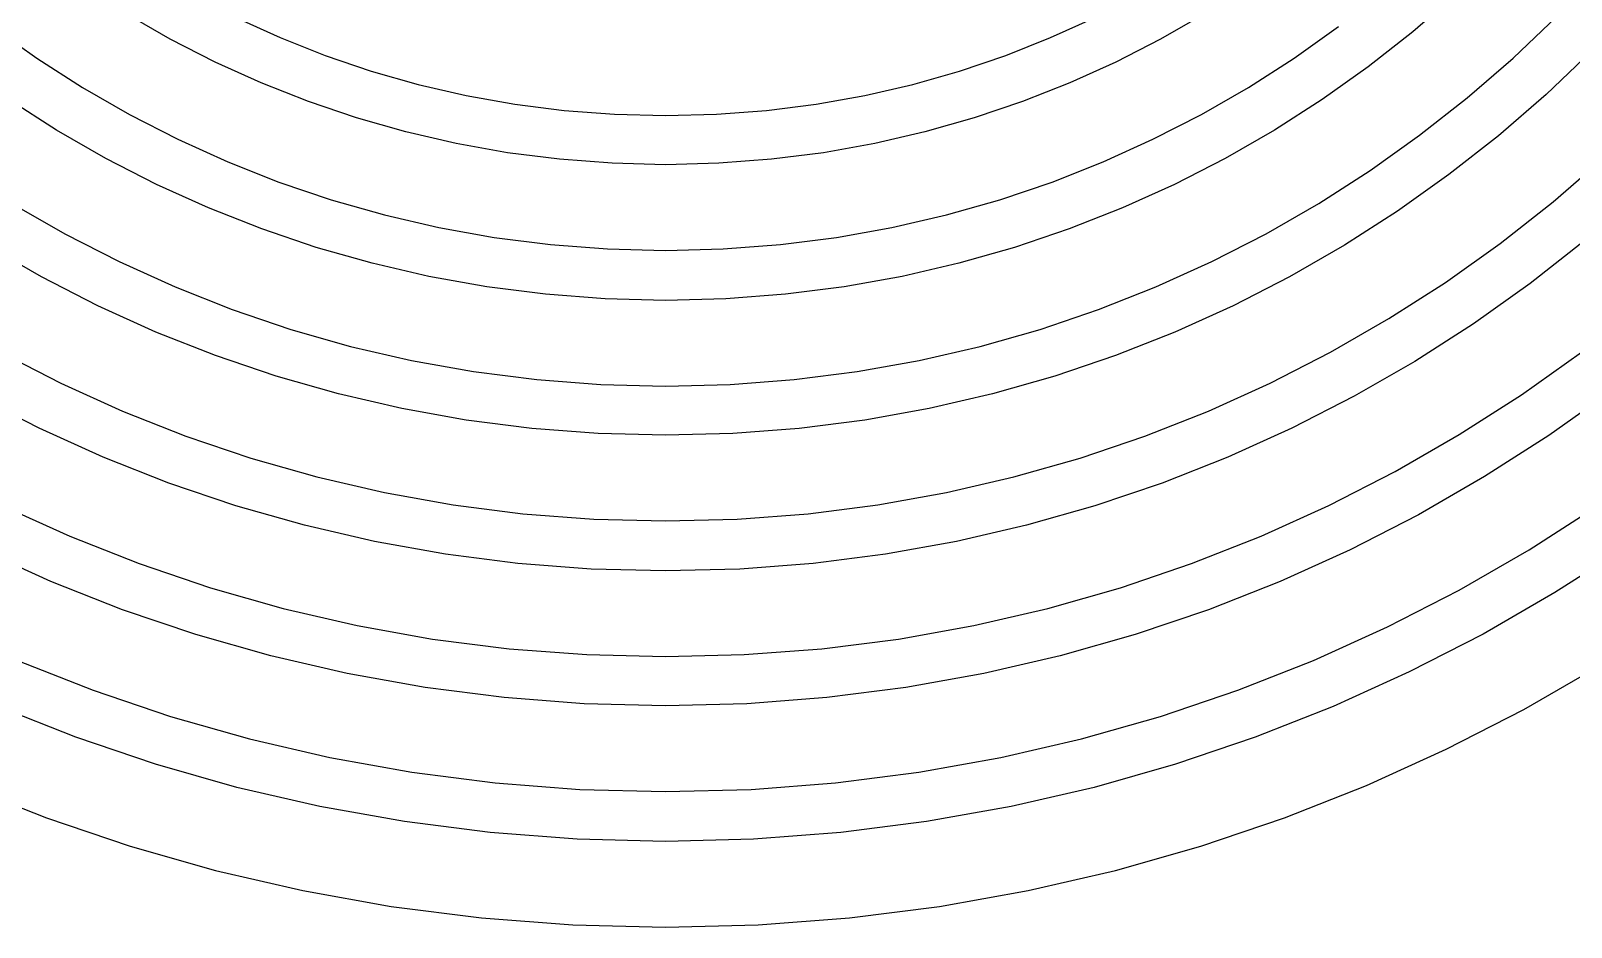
# Model space of a CAD drawing. Extents: x 0 to 85, y 0 to 82.
# Drawn here: x 29.63 to 64.65, y 0 to 20.39 of the extents above; entities that cross this region are included whole.
import ezdxf

# ---------------------------------------------------------------- set-up
doc = ezdxf.new("R2010")
doc.units = 0
doc.layers.get('0').update_dxf_attribs({"linetype": 'CONTINUOUS'})

msp = doc.modelspace()

# ---------------------------------------------------------------- linework, layer by layer
at = {"color": 0}
for p, q in [((62.0187, 21.2039), (61.0485, 20.3633)), ((32.8042, 20.1979), (31.8148, 20.767)), ((34.3063, 20.6802), (35.3039, 20.2296)), ((52.8175, 20.2296), (53.8152, 20.6802)), ((56.3065, 20.767), (55.3173, 20.1979)), ((63.3278, 19.7611), (64.3241, 20.7119)), ((28.7624, 20.4804), (29.767, 19.7666)), ((58.3544, 19.7666), (59.3591, 20.4804)), ((61.0485, 20.3633), (60.0385, 19.5695)), ((33.8239, 19.6742), (32.8042, 20.1979)), ((35.3039, 20.2296), (36.3266, 19.8258)), ((51.7948, 19.8258), (52.8175, 20.2296)), ((55.3173, 20.1979), (54.2974, 19.6742)), ((29.767, 19.7666), (30.8047, 19.0996)), ((34.8699, 19.2002), (33.8239, 19.6742)), ((36.3266, 19.8258), (37.3726, 19.4703)), ((50.7488, 19.4703), (51.7948, 19.8258)), ((54.2974, 19.6742), (53.2515, 19.2002)), ((57.3169, 19.0996), (58.3544, 19.7666)), ((62.2871, 18.8598), (63.3278, 19.7611)), ((65.1136, 19.9223), (64.0789, 18.9356)), ((37.3726, 19.4703), (38.4404, 19.1671)), ((49.681, 19.1671), (50.7488, 19.4703)), ((60.0385, 19.5695), (58.9897, 18.824)), ((30.8047, 19.0996), (31.8754, 18.4836)), ((35.9435, 18.7772), (34.8699, 19.2002)), ((38.4404, 19.1671), (39.5291, 18.915)), ((39.5291, 18.915), (40.6358, 18.7165)), ((47.4857, 18.7165), (48.5923, 18.915)), ((48.5923, 18.915), (49.681, 19.1671)), ((53.2515, 19.2002), (52.178, 18.7772)), ((56.2462, 18.4836), (57.3169, 19.0996)), ((64.0789, 18.9356), (62.9969, 17.9985)), ((30.2162, 18.1281), (29.1317, 18.824)), ((37.0403, 18.4051), (35.9435, 18.7772)), ((40.6358, 18.7165), (41.7615, 18.5732)), ((41.7615, 18.5732), (42.9038, 18.4864)), ((45.2176, 18.4864), (46.3599, 18.5732)), ((46.3599, 18.5732), (47.4857, 18.7165)), ((52.178, 18.7772), (51.0812, 18.4051)), ((58.9897, 18.824), (57.9067, 18.1281)), ((61.2041, 18.0082), (62.2871, 18.8598)), ((31.8754, 18.4836), (32.9792, 17.9173)), ((38.1607, 18.0854), (37.0403, 18.4051)), ((42.9038, 18.4864), (44.0602, 18.4574)), ((44.0602, 18.4574), (45.2176, 18.4864)), ((51.0812, 18.4051), (49.9593, 18.0854)), ((55.1434, 17.9173), (56.2462, 18.4836)), ((31.3352, 17.4845), (30.2162, 18.1281)), ((32.9792, 17.9173), (34.112, 17.4046)), ((39.303, 17.8208), (38.1607, 18.0854)), ((49.9593, 18.0854), (48.8184, 17.8208)), ((54.0096, 17.4046), (55.1434, 17.9173)), ((57.9067, 18.1281), (56.7877, 17.4845)), ((60.0798, 17.2075), (61.2041, 18.0082)), ((62.9969, 17.9985), (61.8712, 17.1138)), ((40.4661, 17.6127), (39.303, 17.8208)), ((41.6486, 17.4625), (40.4661, 17.6127)), ((47.6553, 17.6127), (46.4728, 17.4625)), ((48.8184, 17.8208), (47.6553, 17.6127)), ((32.4872, 16.8934), (31.3352, 17.4845)), ((34.112, 17.4046), (35.2736, 16.9458)), ((42.8459, 17.3716), (41.6486, 17.4625)), ((44.0602, 17.3398), (42.8459, 17.3716)), ((45.2755, 17.3716), (44.0602, 17.3398)), ((46.4728, 17.4625), (45.2755, 17.3716)), ((52.8493, 16.9458), (54.0096, 17.4046)), ((56.7877, 17.4845), (55.6341, 16.8934)), ((58.9167, 16.4607), (60.0798, 17.2075)), ((64.2373, 16.4951), (65.3891, 17.4928)), ((33.6696, 16.3573), (32.4872, 16.8934)), ((35.2736, 16.9458), (36.4613, 16.542)), ((51.6601, 16.542), (52.8493, 16.9458)), ((55.6341, 16.8934), (54.452, 16.3573)), ((61.8712, 17.1138), (60.7025, 16.2829)), ((29.2048, 16.4607), (30.4064, 15.7703)), ((36.4613, 16.542), (37.6742, 16.1975)), ((50.4472, 16.1975), (51.6601, 16.542)), ((57.7162, 15.7703), (58.9167, 16.4607)), ((63.0372, 15.5512), (64.2373, 16.4951)), ((34.8837, 15.8791), (33.6696, 16.3573)), ((37.6742, 16.1975), (38.9117, 15.9108)), ((49.2097, 15.9108), (50.4472, 16.1975)), ((54.452, 16.3573), (53.2391, 15.8791)), ((60.7025, 16.2829), (59.4942, 15.5071)), ((30.4064, 15.7703), (31.6425, 15.1364)), ((36.1237, 15.4575), (34.8837, 15.8791)), ((38.9117, 15.9108), (40.1697, 15.6862)), ((47.9517, 15.6862), (49.2097, 15.9108)), ((53.2391, 15.8791), (51.9977, 15.4575)), ((56.4804, 15.1364), (57.7162, 15.7703)), ((29.8745, 14.7891), (28.6274, 15.5071)), ((37.3902, 15.0978), (36.1237, 15.4575)), ((40.1697, 15.6862), (41.4486, 15.5236)), ((41.4486, 15.5236), (42.7468, 15.4244)), ((42.7468, 15.4244), (44.0602, 15.3913)), ((44.0602, 15.3913), (45.3746, 15.4244)), ((45.3746, 15.4244), (46.6729, 15.5236)), ((46.6729, 15.5236), (47.9517, 15.6862)), ((51.9977, 15.4575), (50.7312, 15.0978)), ((59.4942, 15.5071), (58.2468, 14.7891)), ((61.7926, 14.6651), (63.0372, 15.5512)), ((64.9594, 15.6187), (63.7163, 14.6417)), ((31.6425, 15.1364), (32.9117, 14.5617)), ((38.6828, 14.7987), (37.3902, 15.0978)), ((50.7312, 15.0978), (49.44, 14.7987)), ((55.2097, 14.5617), (56.4804, 15.1364)), ((31.1588, 14.1304), (29.8745, 14.7891)), ((39.9976, 14.5631), (38.6828, 14.7987)), ((49.44, 14.7987), (48.1252, 14.5631)), ((58.2468, 14.7891), (56.9641, 14.1304)), ((32.9117, 14.5617), (34.2126, 14.0477)), ((41.3329, 14.3936), (39.9976, 14.5631)), ((42.6875, 14.2903), (41.3329, 14.3936)), ((46.7886, 14.3936), (45.4339, 14.2903)), ((48.1252, 14.5631), (46.7886, 14.3936)), ((53.9087, 14.0477), (55.2097, 14.5617)), ((60.5056, 13.8396), (61.7926, 14.6651)), ((63.7163, 14.6417), (62.4279, 13.7239)), ((32.4776, 13.5323), (31.1588, 14.1304)), ((34.2126, 14.0477), (35.5452, 13.5957)), ((44.0602, 14.2544), (42.6875, 14.2903)), ((45.4339, 14.2903), (44.0602, 14.2544)), ((52.5762, 13.5957), (53.9087, 14.0477)), ((56.9641, 14.1304), (55.6436, 13.5323)), ((59.1757, 13.0748), (60.5056, 13.8396)), ((62.4279, 13.7239), (61.0941, 12.8681)), ((33.8294, 12.999), (32.4776, 13.5323)), ((35.5452, 13.5957), (36.9037, 13.2085)), ((51.2177, 13.2085), (52.5762, 13.5957)), ((55.6436, 13.5323), (54.2918, 12.999)), ((28.9457, 13.0748), (30.3141, 12.372)), ((35.213, 12.5291), (33.8294, 12.999)), ((36.9037, 13.2085), (38.2901, 12.8888)), ((49.8313, 12.8888), (51.2177, 13.2085)), ((54.2918, 12.999), (52.9086, 12.5291)), ((57.8072, 12.372), (59.1757, 13.0748)), ((63.518, 12.1074), (64.8836, 13.0803)), ((38.2901, 12.8888), (39.6998, 12.6352)), ((39.6998, 12.6352), (41.1332, 12.4533)), ((46.9882, 12.4533), (48.4216, 12.6352)), ((48.4216, 12.6352), (49.8313, 12.8888)), ((61.0941, 12.8681), (59.7172, 12.0758)), ((30.3141, 12.372), (31.7197, 11.7367)), ((36.6254, 12.1281), (35.213, 12.5291)), ((41.1332, 12.4533), (42.5884, 12.3417)), ((42.5884, 12.3417), (44.0602, 12.3045)), ((44.0602, 12.3045), (45.533, 12.3417)), ((45.533, 12.3417), (46.9882, 12.4533)), ((52.9086, 12.5291), (51.496, 12.1281)), ((56.4032, 11.7367), (57.8072, 12.372)), ((29.8221, 11.3495), (28.4041, 12.0758)), ((38.0654, 11.7946), (36.6254, 12.1281)), ((51.496, 12.1281), (50.056, 11.7946)), ((59.7172, 12.0758), (58.3008, 11.3495)), ((62.1041, 11.2021), (63.518, 12.1074)), ((65.5503, 12.1846), (64.1406, 11.1814)), ((31.7197, 11.7367), (33.1597, 11.1676)), ((39.5305, 11.5314), (38.0654, 11.7946)), ((50.056, 11.7946), (48.5909, 11.5314)), ((54.9617, 11.1676), (56.4032, 11.7367)), ((31.2773, 10.6894), (29.8221, 11.3495)), ((41.0199, 11.3426), (39.5305, 11.5314)), ((42.5305, 11.2269), (41.0199, 11.3426)), ((44.0602, 11.1883), (42.5305, 11.2269)), ((45.5909, 11.2269), (44.0602, 11.1883)), ((47.1029, 11.3426), (45.5909, 11.2269)), ((48.5909, 11.5314), (47.1029, 11.3426)), ((58.3008, 11.3495), (56.8441, 10.6894)), ((33.1597, 11.1676), (34.6329, 10.6674)), ((53.4871, 10.6674), (54.9617, 11.1676)), ((60.646, 10.3615), (62.1041, 11.2021)), ((64.1406, 11.1814), (62.683, 10.2471)), ((32.7697, 10.101), (31.2773, 10.6894)), ((34.6329, 10.6674), (36.1389, 10.2388)), ((51.9825, 10.2388), (53.4871, 10.6674)), ((56.8441, 10.6894), (55.3515, 10.101)), ((36.1389, 10.2388), (37.6728, 9.88466)), ((50.4486, 9.88466), (51.9825, 10.2388)), ((59.1439, 9.59115), (60.646, 10.3615)), ((62.683, 10.2471), (61.1766, 9.38029)), ((34.2966, 9.58289), (32.7697, 10.101)), ((37.6728, 9.88466), (39.2342, 9.60494)), ((48.8872, 9.60494), (50.4486, 9.88466)), ((55.3515, 10.101), (53.8247, 9.58289)), ((28.9774, 9.59115), (30.5194, 8.89385)), ((35.8553, 9.13913), (34.2966, 9.58289)), ((39.2342, 9.60494), (40.8203, 9.40234)), ((47.3012, 9.40234), (48.8872, 9.60494)), ((53.8247, 9.58289), (52.2661, 9.13913)), ((57.6019, 8.89385), (59.1439, 9.59115)), ((63.693, 8.57829), (65.2293, 9.56497)), ((37.4442, 8.77122), (35.8553, 9.13913)), ((40.8203, 9.40234), (42.4296, 9.27971)), ((42.4296, 9.27971), (44.0602, 9.23837)), ((44.0602, 9.23837), (45.6918, 9.27971)), ((45.6918, 9.27971), (47.3012, 9.40234)), ((52.2661, 9.13913), (50.6772, 8.77122)), ((61.1766, 9.38029), (59.6276, 8.58516)), ((30.5194, 8.89385), (32.1, 8.26961)), ((39.062, 8.48184), (37.4442, 8.77122)), ((50.6772, 8.77122), (49.0594, 8.48184)), ((56.0215, 8.26961), (57.6019, 8.89385)), ((30.0853, 7.86447), (28.4937, 8.58516)), ((40.7046, 8.27236), (39.062, 8.48184)), ((49.0594, 8.48184), (47.4169, 8.27236)), ((59.6276, 8.58516), (58.0362, 7.86447)), ((62.1069, 7.66604), (63.693, 8.57829)), ((65.8647, 8.62376), (64.2814, 7.60815)), ((32.1, 8.26961), (33.7165, 7.72114)), ((42.3718, 8.14557), (40.7046, 8.27236)), ((44.0602, 8.10288), (42.3718, 8.14557)), ((45.7496, 8.14557), (44.0602, 8.10288)), ((47.4169, 8.27236), (45.7496, 8.14557)), ((54.405, 7.72114), (56.0215, 8.26961)), ((31.7169, 7.21953), (30.0853, 7.86447)), ((33.7165, 7.72114), (35.3688, 7.25124)), ((52.7526, 7.25124), (54.405, 7.72114)), ((58.0362, 7.86447), (56.406, 7.21953)), ((60.4725, 6.82819), (62.1069, 7.66604)), ((64.2814, 7.60815), (62.647, 6.66694)), ((33.3857, 6.65455), (31.7169, 7.21953)), ((35.3688, 7.25124), (37.0512, 6.86125)), ((51.0702, 6.86125), (52.7526, 7.25124)), ((56.406, 7.21953), (54.7356, 6.65455)), ((35.0904, 6.16948), (33.3857, 6.65455)), ((37.0512, 6.86125), (38.7643, 6.55394)), ((49.3571, 6.55394), (51.0702, 6.86125)), ((54.7356, 6.65455), (53.031, 6.16948)), ((58.7939, 6.0675), (60.4725, 6.82819)), ((62.647, 6.66694), (60.9642, 5.80429)), ((38.7643, 6.55394), (40.5045, 6.33208)), ((40.5045, 6.33208), (42.2712, 6.19841)), ((45.8502, 6.19841), (47.6169, 6.33208)), ((47.6169, 6.33208), (49.3571, 6.55394)), ((29.3274, 6.0675), (31.0472, 5.38812)), ((36.8268, 5.76711), (35.0904, 6.16948)), ((42.2712, 6.19841), (44.0602, 6.15294)), ((44.0602, 6.15294), (45.8502, 6.19841)), ((53.031, 6.16948), (51.2946, 5.76711)), ((57.0742, 5.38812), (58.7939, 6.0675)), ((38.5946, 5.45013), (36.8268, 5.76711)), ((51.2946, 5.76711), (49.5268, 5.45013)), ((60.9642, 5.80429), (59.2363, 5.02158)), ((63.5758, 4.95268), (65.2914, 5.94071)), ((31.0472, 5.38812), (32.8056, 4.79143)), ((40.3916, 5.22139), (38.5946, 5.45013)), ((49.5268, 5.45013), (47.7298, 5.22139)), ((55.3159, 4.79143), (57.0742, 5.38812)), ((30.6572, 4.32153), (28.8851, 5.02158)), ((42.2134, 5.08219), (40.3916, 5.22139)), ((44.0602, 5.03534), (42.2134, 5.08219)), ((45.908, 5.08219), (44.0602, 5.03534)), ((47.7298, 5.22139), (45.908, 5.08219)), ((59.2363, 5.02158), (57.4657, 4.32153)), ((61.8091, 4.04594), (63.5758, 4.95268)), ((32.8056, 4.79143), (34.6025, 4.28018)), ((53.5189, 4.28018), (55.3159, 4.79143)), ((32.4693, 3.70692), (30.6572, 4.32153)), ((34.6025, 4.28018), (36.4338, 3.85713)), ((51.6876, 3.85713), (53.5189, 4.28018)), ((57.4657, 4.32153), (55.6535, 3.70692)), ((36.4338, 3.85713), (38.2983, 3.52364)), ((49.8228, 3.52364), (51.6876, 3.85713)), ((59.9941, 3.22461), (61.8091, 4.04594)), ((34.3201, 3.18051), (32.4693, 3.70692)), ((38.2983, 3.52364), (40.192, 3.28249)), ((47.9294, 3.28249), (49.8228, 3.52364)), ((55.6535, 3.70692), (53.8028, 3.18051)), ((28.1271, 3.22461), (29.9875, 2.49011)), ((36.2052, 2.74367), (34.3201, 3.18051)), ((40.192, 3.28249), (42.1143, 3.13504)), ((46.0072, 3.13504), (47.9294, 3.28249)), ((53.8028, 3.18051), (51.9162, 2.74367)), ((58.1353, 2.49011), (59.9941, 3.22461)), ((42.1143, 3.13504), (44.0602, 3.08543)), ((44.0602, 3.08543), (46.0072, 3.13504)), ((29.9875, 2.49011), (31.8892, 1.84519)), ((38.1247, 2.40054), (36.2052, 2.74367)), ((51.9162, 2.74367), (49.9967, 2.40054)), ((56.2321, 1.84519), (58.1353, 2.49011)), ((40.0763, 2.15112), (38.1247, 2.40054)), ((42.0564, 2.00091), (40.0763, 2.15112)), ((48.0452, 2.15112), (46.065, 2.00091)), ((49.9967, 2.40054), (48.0452, 2.15112)), ((31.8892, 1.84519), (33.8322, 1.2926)), ((44.0602, 1.94992), (42.0564, 2.00091)), ((46.065, 2.00091), (44.0602, 1.94992)), ((54.2893, 1.2926), (56.2321, 1.84519)), ((33.8322, 1.2926), (35.814, 0.83371)), ((52.3074, 0.83371), (54.2893, 1.2926)), ((35.814, 0.83371), (37.8284, 0.47267)), ((50.2927, 0.47267), (52.3074, 0.83371)), ((37.8284, 0.47267), (39.8776, 0.21222)), ((48.2452, 0.21222), (50.2927, 0.47267)), ((39.8776, 0.21222), (41.9559, 0.05374)), ((41.9559, 0.05374), (44.0602, 0)), ((44.0602, 0), (46.1656, 0.05374)), ((46.1656, 0.05374), (48.2452, 0.21222))]:
    msp.add_line(p, q, dxfattribs=at)

doc.saveas('drawing.dxf')
